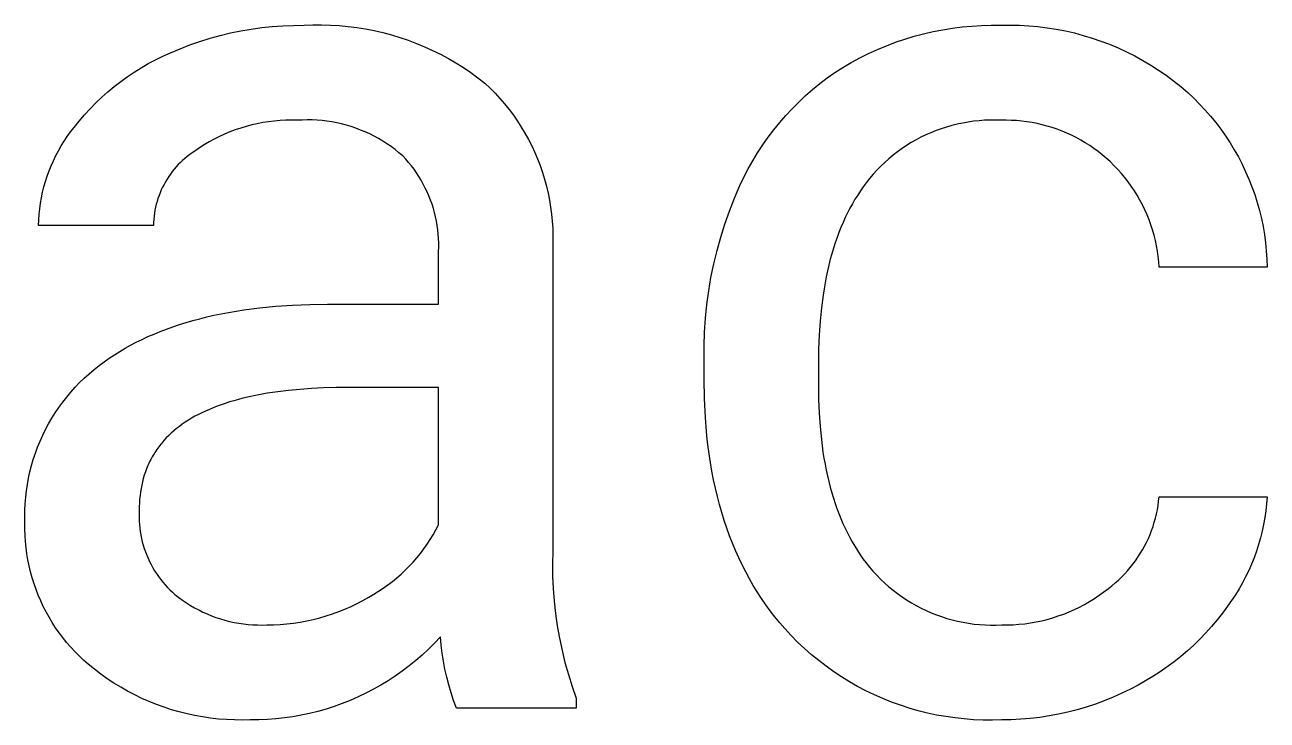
# Model space of a CAD drawing. Header units: millimetres. Extents: x 1348 to 6197, y -150 to 3238.
# Drawn here: x 6046.18 to 6094.04, y 278.95 to 305.74 of the extents above; entities that cross this region are included whole.
import ezdxf

# ---------------------------------------------------------------- set-up
doc = ezdxf.new("R2010")
doc.units = ezdxf.units.MM
doc.header["$MEASUREMENT"] = 0
doc.layers.add('Domyślny', color=7, linetype='Continuous', true_color=0x000000)

msp = doc.modelspace()

# ---------------------------------------------------------------- linework, layer by layer
at = {"layer": 'Domyślny'}
for p, q in [((6053.703, 305.328), (6054.099, 305.423)), ((6054.099, 305.423), (6054.498, 305.505)), ((6054.498, 305.505), (6054.9, 305.574)), ((6054.9, 305.574), (6055.303, 305.63)), ((6055.303, 305.63), (6055.708, 305.672)), ((6055.708, 305.672), (6056.115, 305.701)), ((6056.115, 305.701), (6056.522, 305.716)), ((6056.522, 305.716), (6056.93, 305.718)), ((6056.93, 305.718), (6057.269, 305.733)), ((6057.269, 305.733), (6057.61, 305.736)), ((6057.61, 305.736), (6057.95, 305.727)), ((6057.95, 305.727), (6058.29, 305.707)), ((6058.29, 305.707), (6058.628, 305.676)), ((6058.628, 305.676), (6058.966, 305.633)), ((6058.966, 305.633), (6059.302, 305.58)), ((6059.302, 305.58), (6059.636, 305.514)), ((6059.636, 305.514), (6059.968, 305.438)), ((6059.968, 305.438), (6060.297, 305.351)), ((6080.438, 305.295), (6080.802, 305.392)), ((6080.802, 305.392), (6081.168, 305.476)), ((6081.168, 305.476), (6081.538, 305.549)), ((6081.538, 305.549), (6081.909, 305.608)), ((6081.909, 305.608), (6082.283, 305.655)), ((6082.283, 305.655), (6082.657, 305.69)), ((6082.657, 305.69), (6083.033, 305.712)), ((6083.033, 305.712), (6083.409, 305.722)), ((6083.409, 305.722), (6083.785, 305.718)), ((6083.785, 305.718), (6084.141, 305.724)), ((6084.141, 305.724), (6084.497, 305.718)), ((6084.497, 305.718), (6084.853, 305.699)), ((6084.853, 305.699), (6085.208, 305.668)), ((6085.208, 305.668), (6085.561, 305.625)), ((6085.561, 305.625), (6085.913, 305.569)), ((6085.913, 305.569), (6086.263, 305.502)), ((6086.263, 305.502), (6086.61, 305.422)), ((6086.61, 305.422), (6086.954, 305.331)), ((6052.156, 304.818), (6052.536, 304.964)), ((6052.536, 304.964), (6052.921, 305.098)), ((6052.921, 305.098), (6053.31, 305.22)), ((6053.31, 305.22), (6053.703, 305.328)), ((6060.297, 305.351), (6060.622, 305.253)), ((6060.622, 305.253), (6060.945, 305.143)), ((6060.945, 305.143), (6061.263, 305.023)), ((6061.263, 305.023), (6061.577, 304.893)), ((6061.577, 304.893), (6061.887, 304.752)), ((6079.022, 304.788), (6079.369, 304.933)), ((6079.369, 304.933), (6079.721, 305.065)), ((6079.721, 305.065), (6080.078, 305.186)), ((6080.078, 305.186), (6080.438, 305.295)), ((6086.954, 305.331), (6087.295, 305.228)), ((6087.295, 305.228), (6087.632, 305.113)), ((6087.632, 305.113), (6087.964, 304.986)), ((6087.964, 304.986), (6088.293, 304.849)), ((6051.208, 304.39), (6051.492, 304.529)), ((6051.492, 304.529), (6051.781, 304.659)), ((6051.781, 304.659), (6052.156, 304.818)), ((6061.887, 304.752), (6062.192, 304.601)), ((6062.192, 304.601), (6062.491, 304.439)), ((6062.491, 304.439), (6062.785, 304.268)), ((6078.011, 304.286), (6078.342, 304.465)), ((6078.342, 304.465), (6078.679, 304.632)), ((6078.679, 304.632), (6079.022, 304.788)), ((6088.293, 304.849), (6088.616, 304.7)), ((6088.616, 304.7), (6088.934, 304.539)), ((6088.934, 304.539), (6089.246, 304.368)), ((6050.386, 303.914), (6050.654, 304.082)), ((6050.654, 304.082), (6050.929, 304.241)), ((6050.929, 304.241), (6051.208, 304.39)), ((6062.785, 304.268), (6063.073, 304.087)), ((6063.073, 304.087), (6063.355, 303.896)), ((6077.385, 303.898), (6077.686, 304.096)), ((6077.686, 304.096), (6078.011, 304.286)), ((6089.246, 304.368), (6089.553, 304.187)), ((6089.553, 304.187), (6089.852, 303.994)), ((6089.852, 303.994), (6090.145, 303.792)), ((6049.617, 303.358), (6049.867, 303.552)), ((6049.867, 303.552), (6050.123, 303.738)), ((6050.123, 303.738), (6050.386, 303.914)), ((6063.355, 303.896), (6063.631, 303.696)), ((6063.631, 303.696), (6063.899, 303.487)), ((6063.899, 303.487), (6064.099, 303.298)), ((6076.526, 303.245), (6076.805, 303.472)), ((6076.805, 303.472), (6077.091, 303.69)), ((6077.091, 303.69), (6077.385, 303.898)), ((6090.145, 303.792), (6090.431, 303.58)), ((6090.431, 303.58), (6090.71, 303.358)), ((6049.137, 302.945), (6049.373, 303.156)), ((6049.373, 303.156), (6049.617, 303.358)), ((6064.099, 303.298), (6064.292, 303.101)), ((6064.292, 303.101), (6064.479, 302.899)), ((6075.992, 302.762), (6076.255, 303.008)), ((6076.255, 303.008), (6076.526, 303.245)), ((6090.71, 303.358), (6090.98, 303.126)), ((6090.98, 303.126), (6091.212, 302.91)), ((6048.473, 302.267), (6048.687, 302.501)), ((6048.687, 302.501), (6048.908, 302.727)), ((6048.908, 302.727), (6049.137, 302.945)), ((6064.479, 302.899), (6064.658, 302.69)), ((6064.658, 302.69), (6064.831, 302.475)), ((6075.492, 302.244), (6075.738, 302.507)), ((6075.738, 302.507), (6075.992, 302.762)), ((6091.212, 302.91), (6091.436, 302.686)), ((6091.436, 302.686), (6091.652, 302.454)), ((6048.07, 301.779), (6048.267, 302.026)), ((6048.267, 302.026), (6048.473, 302.267)), ((6055.786, 302.029), (6055.567, 302.003)), ((6056.006, 302.048), (6055.786, 302.029)), ((6056.227, 302.06), (6056.006, 302.048)), ((6056.448, 302.063), (6056.227, 302.06)), ((6056.669, 302.06), (6056.448, 302.063)), ((6056.86, 302.07), (6056.669, 302.06)), ((6057.052, 302.074), (6056.86, 302.07)), ((6057.243, 302.072), (6057.052, 302.074)), ((6057.435, 302.062), (6057.243, 302.072)), ((6057.625, 302.046), (6057.435, 302.062)), ((6057.816, 302.024), (6057.625, 302.046)), ((6058.005, 301.995), (6057.816, 302.024)), ((6064.831, 302.475), (6064.996, 302.255)), ((6064.996, 302.255), (6065.153, 302.028)), ((6065.153, 302.028), (6065.302, 301.797)), ((6075.256, 301.972), (6075.492, 302.244)), ((6082.724, 302.02), (6082.513, 301.99)), ((6082.936, 302.043), (6082.724, 302.02)), ((6083.148, 302.058), (6082.936, 302.043)), ((6083.36, 302.066), (6083.148, 302.058)), ((6083.573, 302.066), (6083.36, 302.066)), ((6083.785, 302.06), (6083.573, 302.066)), ((6083.986, 302.062), (6083.785, 302.06)), ((6084.186, 302.057), (6083.986, 302.062)), ((6084.386, 302.045), (6084.186, 302.057)), ((6084.585, 302.027), (6084.386, 302.045)), ((6084.784, 302.002), (6084.585, 302.027)), ((6091.652, 302.454), (6091.86, 302.216)), ((6091.86, 302.216), (6092.06, 301.97)), ((6047.812, 301.435), (6047.938, 301.609)), ((6047.938, 301.609), (6048.07, 301.779)), ((6054.076, 301.611), (6053.872, 301.526)), ((6054.282, 301.689), (6054.076, 301.611)), ((6054.492, 301.759), (6054.282, 301.689)), ((6054.703, 301.823), (6054.492, 301.759)), ((6054.917, 301.879), (6054.703, 301.823)), ((6055.132, 301.928), (6054.917, 301.879)), ((6055.349, 301.969), (6055.132, 301.928)), ((6055.567, 302.003), (6055.349, 301.969)), ((6058.193, 301.959), (6058.005, 301.995)), ((6058.38, 301.917), (6058.193, 301.959)), ((6058.566, 301.869), (6058.38, 301.917)), ((6058.749, 301.814), (6058.566, 301.869)), ((6058.931, 301.752), (6058.749, 301.814)), ((6059.11, 301.685), (6058.931, 301.752)), ((6059.287, 301.611), (6059.11, 301.685)), ((6059.461, 301.532), (6059.287, 301.611)), ((6059.633, 301.446), (6059.461, 301.532)), ((6065.302, 301.797), (6065.444, 301.561)), ((6065.444, 301.561), (6065.577, 301.32)), ((6074.812, 301.405), (6075.029, 301.692)), ((6075.029, 301.692), (6075.256, 301.972)), ((6081.086, 301.581), (6080.891, 301.495)), ((6081.283, 301.661), (6081.086, 301.581)), ((6081.483, 301.733), (6081.283, 301.661)), ((6081.685, 301.799), (6081.483, 301.733)), ((6081.89, 301.857), (6081.685, 301.799)), ((6082.096, 301.909), (6081.89, 301.857)), ((6082.304, 301.953), (6082.096, 301.909)), ((6082.513, 301.99), (6082.304, 301.953)), ((6084.982, 301.97), (6084.784, 302.002)), ((6085.178, 301.932), (6084.982, 301.97)), ((6085.373, 301.887), (6085.178, 301.932)), ((6085.567, 301.835), (6085.373, 301.887)), ((6085.759, 301.777), (6085.567, 301.835)), ((6085.948, 301.712), (6085.759, 301.777)), ((6086.135, 301.641), (6085.948, 301.712)), ((6086.32, 301.563), (6086.135, 301.641)), ((6086.502, 301.48), (6086.32, 301.563)), ((6092.06, 301.97), (6092.252, 301.718)), ((6092.252, 301.718), (6092.434, 301.459)), ((6047.472, 300.887), (6047.579, 301.073)), ((6047.579, 301.073), (6047.693, 301.256)), ((6047.693, 301.256), (6047.812, 301.435)), ((6053.089, 301.118), (6052.903, 301)), ((6053.279, 301.23), (6053.089, 301.118)), ((6053.473, 301.336), (6053.279, 301.23)), ((6053.671, 301.434), (6053.473, 301.336)), ((6053.872, 301.526), (6053.671, 301.434)), ((6059.801, 301.354), (6059.633, 301.446)), ((6059.966, 301.257), (6059.801, 301.354)), ((6060.127, 301.154), (6059.966, 301.257)), ((6060.285, 301.045), (6060.127, 301.154)), ((6065.577, 301.32), (6065.702, 301.074)), ((6065.702, 301.074), (6065.818, 300.825)), ((6074.407, 300.809), (6074.604, 301.111)), ((6074.604, 301.111), (6074.812, 301.405)), ((6080.146, 301.086), (6079.969, 300.967)), ((6080.327, 301.198), (6080.146, 301.086)), ((6080.512, 301.303), (6080.327, 301.198)), ((6080.7, 301.403), (6080.512, 301.303)), ((6080.891, 301.495), (6080.7, 301.403)), ((6086.681, 301.39), (6086.502, 301.48)), ((6086.857, 301.294), (6086.681, 301.39)), ((6087.03, 301.193), (6086.857, 301.294)), ((6087.199, 301.085), (6087.03, 301.193)), ((6087.364, 300.972), (6087.199, 301.085)), ((6092.434, 301.459), (6092.608, 301.194)), ((6092.608, 301.194), (6092.772, 300.923)), ((6047.278, 300.503), (6047.372, 300.697)), ((6047.372, 300.697), (6047.472, 300.887)), ((6052.343, 300.593), (6052.255, 300.515)), ((6052.434, 300.669), (6052.343, 300.593)), ((6052.527, 300.741), (6052.434, 300.669)), ((6052.623, 300.809), (6052.527, 300.741)), ((6052.72, 300.875), (6052.623, 300.809)), ((6052.903, 301), (6052.72, 300.875)), ((6060.439, 300.931), (6060.285, 301.045)), ((6060.589, 300.812), (6060.439, 300.931)), ((6060.735, 300.687), (6060.589, 300.812)), ((6060.85, 300.564), (6060.735, 300.687)), ((6065.818, 300.825), (6065.926, 300.571)), ((6074.221, 300.502), (6074.407, 300.809)), ((6079.465, 300.577), (6079.306, 300.436)), ((6079.629, 300.713), (6079.465, 300.577)), ((6079.797, 300.843), (6079.629, 300.713)), ((6079.969, 300.967), (6079.797, 300.843)), ((6087.525, 300.854), (6087.364, 300.972)), ((6087.682, 300.73), (6087.525, 300.854)), ((6087.835, 300.6), (6087.682, 300.73)), ((6087.984, 300.466), (6087.835, 300.6)), ((6092.772, 300.923), (6092.928, 300.647)), ((6092.928, 300.647), (6093.073, 300.366)), ((6047.038, 299.905), (6047.111, 300.107)), ((6047.111, 300.107), (6047.191, 300.307)), ((6047.191, 300.307), (6047.278, 300.503)), ((6051.931, 300.174), (6051.857, 300.082)), ((6052.007, 300.263), (6051.931, 300.174)), ((6052.087, 300.35), (6052.007, 300.263)), ((6052.17, 300.434), (6052.087, 300.35)), ((6052.255, 300.515), (6052.17, 300.434)), ((6060.96, 300.436), (6060.85, 300.564)), ((6061.066, 300.305), (6060.96, 300.436)), ((6061.168, 300.171), (6061.066, 300.305)), ((6061.265, 300.033), (6061.168, 300.171)), ((6065.926, 300.571), (6066.026, 300.315)), ((6066.026, 300.315), (6066.116, 300.054)), ((6073.879, 299.868), (6074.045, 300.187)), ((6074.045, 300.187), (6074.221, 300.502)), ((6079.004, 300.137), (6078.86, 299.98)), ((6079.152, 300.289), (6079.004, 300.137)), ((6079.306, 300.436), (6079.152, 300.289)), ((6088.134, 300.32), (6087.984, 300.466)), ((6088.279, 300.17), (6088.134, 300.32)), ((6088.419, 300.014), (6088.279, 300.17)), ((6093.073, 300.366), (6093.209, 300.079)), ((6046.912, 299.494), (6046.971, 299.701)), ((6046.971, 299.701), (6047.038, 299.905)), ((6051.594, 299.692), (6051.537, 299.589)), ((6051.655, 299.793), (6051.594, 299.692)), ((6051.719, 299.891), (6051.655, 299.793)), ((6051.786, 299.988), (6051.719, 299.891)), ((6051.857, 300.082), (6051.786, 299.988)), ((6061.357, 299.891), (6061.265, 300.033)), ((6061.444, 299.747), (6061.357, 299.891)), ((6061.527, 299.6), (6061.444, 299.747)), ((6066.116, 300.054), (6066.197, 299.791)), ((6066.197, 299.791), (6066.27, 299.526)), ((6073.725, 299.542), (6073.879, 299.868)), ((6078.59, 299.651), (6078.477, 299.499)), ((6078.722, 299.818), (6078.59, 299.651)), ((6078.86, 299.98), (6078.722, 299.818)), ((6088.553, 299.854), (6088.419, 300.014)), ((6088.681, 299.689), (6088.553, 299.854)), ((6088.804, 299.519), (6088.681, 299.689)), ((6093.209, 300.079), (6093.335, 299.789)), ((6093.335, 299.789), (6093.451, 299.494)), ((6046.816, 299.075), (6046.861, 299.285)), ((6046.861, 299.285), (6046.912, 299.494)), ((6051.344, 299.159), (6051.305, 299.048)), ((6051.387, 299.269), (6051.344, 299.159)), ((6051.433, 299.377), (6051.387, 299.269)), ((6051.483, 299.484), (6051.433, 299.377)), ((6051.537, 299.589), (6051.483, 299.484)), ((6061.604, 299.45), (6061.527, 299.6)), ((6061.677, 299.298), (6061.604, 299.45)), ((6061.744, 299.143), (6061.677, 299.298)), ((6061.805, 298.986), (6061.744, 299.143)), ((6066.27, 299.526), (6066.333, 299.258)), ((6066.333, 299.258), (6066.387, 298.988)), ((6073.515, 299.055), (6073.725, 299.542)), ((6078.261, 299.181), (6078.158, 299.016)), ((6078.367, 299.342), (6078.261, 299.181)), ((6078.477, 299.499), (6078.367, 299.342)), ((6088.92, 299.346), (6088.804, 299.519)), ((6089.031, 299.169), (6088.92, 299.346)), ((6089.135, 298.987), (6089.031, 299.169)), ((6093.451, 299.494), (6093.557, 299.195)), ((6093.557, 299.195), (6093.653, 298.893)), ((6046.749, 298.651), (6046.779, 298.863)), ((6046.779, 298.863), (6046.816, 299.075)), ((6051.21, 298.708), (6051.187, 298.593)), ((6051.238, 298.822), (6051.21, 298.708)), ((6051.27, 298.936), (6051.238, 298.822)), ((6051.305, 299.048), (6051.27, 298.936)), ((6061.862, 298.827), (6061.805, 298.986)), ((6061.913, 298.666), (6061.862, 298.827)), ((6061.958, 298.504), (6061.913, 298.666)), ((6066.387, 298.988), (6066.432, 298.716)), ((6066.432, 298.716), (6066.468, 298.443)), ((6073.321, 298.561), (6073.515, 299.055)), ((6077.963, 298.672), (6077.872, 298.495)), ((6078.059, 298.846), (6077.963, 298.672)), ((6078.158, 299.016), (6078.059, 298.846)), ((6089.233, 298.803), (6089.135, 298.987)), ((6089.324, 298.615), (6089.233, 298.803)), ((6093.653, 298.893), (6093.738, 298.588)), ((6046.703, 298.008), (6046.711, 298.222)), ((6046.711, 298.222), (6046.726, 298.437)), ((6046.726, 298.437), (6046.749, 298.651)), ((6051.139, 298.243), (6051.131, 298.125)), ((6051.151, 298.36), (6051.139, 298.243)), ((6051.167, 298.477), (6051.151, 298.36)), ((6051.187, 298.593), (6051.167, 298.477)), ((6061.998, 298.34), (6061.958, 298.504)), ((6062.033, 298.175), (6061.998, 298.34)), ((6066.468, 298.443), (6066.494, 298.169)), ((6073.144, 298.061), (6073.321, 298.561)), ((6077.783, 298.313), (6077.699, 298.126)), ((6077.872, 298.495), (6077.783, 298.313)), ((6089.409, 298.423), (6089.324, 298.615)), ((6089.487, 298.229), (6089.409, 298.423)), ((6089.558, 298.033), (6089.487, 298.229)), ((6093.738, 298.588), (6093.813, 298.28)), ((6093.813, 298.28), (6093.877, 297.97)), ((6051.127, 298.008), (6046.703, 298.008)), ((6051.131, 298.125), (6051.127, 298.008)), ((6062.061, 298.009), (6062.033, 298.175)), ((6062.084, 297.842), (6062.061, 298.009)), ((6062.102, 297.674), (6062.084, 297.842)), ((6066.494, 298.169), (6066.511, 297.894)), ((6066.511, 297.894), (6066.518, 297.618)), ((6072.984, 297.555), (6073.144, 298.061)), ((6077.54, 297.741), (6077.467, 297.542)), ((6077.618, 297.936), (6077.54, 297.741)), ((6077.699, 298.126), (6077.618, 297.936)), ((6089.623, 297.834), (6089.558, 298.033)), ((6089.68, 297.633), (6089.623, 297.834)), ((6093.877, 297.97), (6093.93, 297.658)), ((6062.113, 297.506), (6062.102, 297.674)), ((6062.119, 297.337), (6062.113, 297.506)), ((6062.12, 297.168), (6062.119, 297.337)), ((6066.518, 297.618), (6066.516, 297.343)), ((6066.516, 297.343), (6066.516, 285.459)), ((6072.842, 297.044), (6072.984, 297.555)), ((6077.396, 297.339), (6077.33, 297.132)), ((6077.467, 297.542), (6077.396, 297.339)), ((6089.73, 297.43), (6089.68, 297.633)), ((6089.773, 297.226), (6089.73, 297.43)), ((6089.809, 297.02), (6089.773, 297.226)), ((6093.93, 297.658), (6093.973, 297.344)), ((6093.973, 297.344), (6094.005, 297.029)), ((6062.114, 297), (6062.12, 297.168)), ((6062.114, 294.97), (6062.114, 297)), ((6072.717, 296.528), (6072.842, 297.044)), ((6077.267, 296.921), (6077.207, 296.705)), ((6077.33, 297.132), (6077.267, 296.921)), ((6089.838, 296.813), (6089.809, 297.02)), ((6089.86, 296.605), (6089.838, 296.813)), ((6094.005, 297.029), (6094.026, 296.713)), ((6072.61, 296.008), (6072.717, 296.528)), ((6077.151, 296.485), (6077.099, 296.261)), ((6077.207, 296.705), (6077.151, 296.485)), ((6089.874, 296.396), (6089.86, 296.605)), ((6094.037, 296.396), (6089.874, 296.396)), ((6094.026, 296.713), (6094.037, 296.396)), ((6072.521, 295.485), (6072.61, 296.008)), ((6077.006, 295.801), (6076.964, 295.564)), ((6077.051, 296.033), (6077.006, 295.801)), ((6077.099, 296.261), (6077.051, 296.033)), ((6072.449, 294.959), (6072.521, 295.485)), ((6076.926, 295.323), (6076.862, 294.829)), ((6076.964, 295.564), (6076.926, 295.323)), ((6054.613, 294.754), (6055.218, 294.832)), ((6055.218, 294.832), (6055.843, 294.893)), ((6055.843, 294.893), (6056.487, 294.936)), ((6056.487, 294.936), (6057.15, 294.962)), ((6057.15, 294.962), (6057.834, 294.97)), ((6057.834, 294.97), (6062.114, 294.97)), ((6072.396, 294.431), (6072.449, 294.959)), ((6076.862, 294.829), (6076.811, 294.318)), ((6052.647, 294.346), (6052.913, 294.417)), ((6052.913, 294.417), (6053.184, 294.484)), ((6053.184, 294.484), (6053.46, 294.547)), ((6053.46, 294.547), (6053.741, 294.605)), ((6053.741, 294.605), (6054.027, 294.659)), ((6054.027, 294.659), (6054.613, 294.754)), ((6072.361, 293.902), (6072.396, 294.431)), ((6051.152, 293.827), (6051.389, 293.924)), ((6051.389, 293.924), (6051.631, 294.017)), ((6051.631, 294.017), (6051.877, 294.106)), ((6051.877, 294.106), (6052.129, 294.19)), ((6052.129, 294.19), (6052.386, 294.27)), ((6052.386, 294.27), (6052.647, 294.346)), ((6072.343, 293.371), (6072.361, 293.902)), ((6076.811, 294.318), (6076.775, 293.79)), ((6050.039, 293.276), (6050.252, 293.394)), ((6050.252, 293.394), (6050.47, 293.509)), ((6050.47, 293.509), (6050.692, 293.619)), ((6050.692, 293.619), (6050.919, 293.725)), ((6050.919, 293.725), (6051.152, 293.827)), ((6076.775, 293.79), (6076.754, 293.245)), ((6049.43, 292.893), (6049.628, 293.025)), ((6049.628, 293.025), (6049.831, 293.152)), ((6049.831, 293.152), (6050.039, 293.276)), ((6072.344, 292.841), (6072.343, 293.371)), ((6076.754, 293.245), (6076.746, 292.684)), ((6048.649, 292.295), (6048.84, 292.456)), ((6048.84, 292.456), (6049.036, 292.61)), ((6049.036, 292.61), (6049.236, 292.757)), ((6049.236, 292.757), (6049.43, 292.893)), ((6072.344, 292.101), (6072.344, 292.841)), ((6076.746, 292.684), (6076.746, 291.855)), ((6048.286, 291.955), (6048.465, 292.128)), ((6048.465, 292.128), (6048.649, 292.295)), ((6072.356, 291.348), (6072.344, 292.101)), ((6047.787, 291.4), (6047.947, 291.59)), ((6047.947, 291.59), (6048.113, 291.776)), ((6048.113, 291.776), (6048.286, 291.955)), ((6055.515, 291.542), (6055.128, 291.472)), ((6055.918, 291.602), (6055.515, 291.542)), ((6056.337, 291.653), (6055.918, 291.602)), ((6056.771, 291.695), (6056.337, 291.653)), ((6057.221, 291.727), (6056.771, 291.695)), ((6057.687, 291.75), (6057.221, 291.727)), ((6058.169, 291.764), (6057.687, 291.75)), ((6058.666, 291.769), (6058.169, 291.764)), ((6062.114, 291.769), (6058.666, 291.769)), ((6062.114, 286.48), (6062.114, 291.769)), ((6076.746, 291.855), (6076.753, 291.308)), ((6047.347, 290.796), (6047.487, 291.002)), ((6047.487, 291.002), (6047.633, 291.203)), ((6047.633, 291.203), (6047.787, 291.4)), ((6053.583, 291.045), (6053.431, 290.986)), ((6053.739, 291.102), (6053.583, 291.045)), ((6053.899, 291.156), (6053.739, 291.102)), ((6054.062, 291.208), (6053.899, 291.156)), ((6054.23, 291.258), (6054.062, 291.208)), ((6054.402, 291.306), (6054.23, 291.258)), ((6054.578, 291.351), (6054.402, 291.306)), ((6054.757, 291.394), (6054.578, 291.351)), ((6055.128, 291.472), (6054.757, 291.394)), ((6072.393, 290.616), (6072.356, 291.348)), ((6076.753, 291.308), (6076.775, 290.777)), ((6047.09, 290.369), (6047.215, 290.585)), ((6047.215, 290.585), (6047.347, 290.796)), ((6052.602, 290.583), (6052.477, 290.508)), ((6052.73, 290.656), (6052.602, 290.583)), ((6052.862, 290.727), (6052.73, 290.656)), ((6052.998, 290.795), (6052.862, 290.727)), ((6053.138, 290.861), (6052.998, 290.795)), ((6053.283, 290.925), (6053.138, 290.861)), ((6053.431, 290.986), (6053.283, 290.925)), ((6072.42, 290.257), (6072.393, 290.616)), ((6076.775, 290.777), (6076.811, 290.262)), ((6046.863, 289.926), (6046.972, 290.15)), ((6046.972, 290.15), (6047.09, 290.369)), ((6051.915, 290.097), (6051.814, 290.008)), ((6052.019, 290.184), (6051.915, 290.097)), ((6052.128, 290.269), (6052.019, 290.184)), ((6052.24, 290.351), (6052.128, 290.269)), ((6052.357, 290.431), (6052.24, 290.351)), ((6052.477, 290.508), (6052.357, 290.431)), ((6072.453, 289.903), (6072.42, 290.257)), ((6076.811, 290.262), (6076.861, 289.763)), ((6046.666, 289.469), (6046.76, 289.699)), ((6046.76, 289.699), (6046.863, 289.926)), ((6051.41, 289.578), (6051.37, 289.528)), ((6051.451, 289.628), (6051.41, 289.578)), ((6051.535, 289.727), (6051.451, 289.628)), ((6051.624, 289.823), (6051.535, 289.727)), ((6051.717, 289.917), (6051.624, 289.823)), ((6051.814, 290.008), (6051.717, 289.917)), ((6072.493, 289.555), (6072.453, 289.903)), ((6076.861, 289.763), (6076.925, 289.28)), ((6046.502, 288.999), (6046.58, 289.235)), ((6046.58, 289.235), (6046.666, 289.469)), ((6051.085, 289.102), (6051.054, 289.046)), ((6051.117, 289.157), (6051.085, 289.102)), ((6051.151, 289.212), (6051.117, 289.157)), ((6051.185, 289.266), (6051.151, 289.212)), ((6051.22, 289.319), (6051.185, 289.266)), ((6051.256, 289.372), (6051.22, 289.319)), ((6051.293, 289.425), (6051.256, 289.372)), ((6051.331, 289.476), (6051.293, 289.425)), ((6051.37, 289.528), (6051.331, 289.476)), ((6072.538, 289.211), (6072.493, 289.555)), ((6072.59, 288.873), (6072.538, 289.211)), ((6076.925, 289.28), (6076.963, 289.045)), ((6046.37, 288.518), (6046.432, 288.76)), ((6046.432, 288.76), (6046.502, 288.999)), ((6050.864, 288.639), (6050.819, 288.517)), ((6050.888, 288.698), (6050.864, 288.639)), ((6050.914, 288.758), (6050.888, 288.698)), ((6050.94, 288.817), (6050.914, 288.758)), ((6050.967, 288.875), (6050.94, 288.817)), ((6050.995, 288.932), (6050.967, 288.875)), ((6051.024, 288.989), (6050.995, 288.932)), ((6051.054, 289.046), (6051.024, 288.989)), ((6072.647, 288.539), (6072.59, 288.873)), ((6076.963, 289.045), (6077.004, 288.813)), ((6077.004, 288.813), (6077.049, 288.585)), ((6046.272, 288.03), (6046.317, 288.275)), ((6046.317, 288.275), (6046.37, 288.518)), ((6050.706, 288.138), (6050.677, 288.008)), ((6050.74, 288.267), (6050.706, 288.138)), ((6050.777, 288.393), (6050.74, 288.267)), ((6050.819, 288.517), (6050.777, 288.393)), ((6072.711, 288.211), (6072.647, 288.539)), ((6072.781, 287.887), (6072.711, 288.211)), ((6077.049, 288.585), (6077.097, 288.362)), ((6077.097, 288.362), (6077.149, 288.142)), ((6077.149, 288.142), (6077.204, 287.927)), ((6046.208, 287.536), (6046.236, 287.784)), ((6046.236, 287.784), (6046.272, 288.03)), ((6050.629, 287.739), (6050.612, 287.601)), ((6050.651, 287.875), (6050.629, 287.739)), ((6050.677, 288.008), (6050.651, 287.875)), ((6072.857, 287.569), (6072.781, 287.887)), ((6077.204, 287.927), (6077.263, 287.715)), ((6077.263, 287.715), (6077.326, 287.507)), ((6046.177, 287.039), (6046.188, 287.288)), ((6046.188, 287.288), (6046.208, 287.536)), ((6050.582, 287.174), (6050.58, 287.027)), ((6050.588, 287.319), (6050.582, 287.174)), ((6050.598, 287.461), (6050.588, 287.319)), ((6050.612, 287.601), (6050.598, 287.461)), ((6072.938, 287.256), (6072.857, 287.569)), ((6073.026, 286.948), (6072.938, 287.256)), ((6077.326, 287.507), (6077.392, 287.304)), ((6077.392, 287.304), (6077.462, 287.104)), ((6089.807, 287.056), (6089.835, 287.22)), ((6089.835, 287.22), (6089.857, 287.384)), ((6089.857, 287.384), (6089.874, 287.549)), ((6089.874, 287.549), (6094.037, 287.549)), ((6094.016, 287.283), (6093.986, 287.018)), ((6094.037, 287.549), (6094.016, 287.283)), ((6046.175, 286.79), (6046.177, 287.039)), ((6046.181, 286.541), (6046.175, 286.79)), ((6050.58, 287.027), (6050.575, 286.892)), ((6050.575, 286.892), (6050.575, 286.757)), ((6050.575, 286.757), (6050.58, 286.622)), ((6073.12, 286.644), (6073.026, 286.948)), ((6077.462, 287.104), (6077.535, 286.909)), ((6077.535, 286.909), (6077.612, 286.717)), ((6077.612, 286.717), (6077.692, 286.529)), ((6089.69, 286.573), (6089.734, 286.733)), ((6089.734, 286.733), (6089.773, 286.894)), ((6089.773, 286.894), (6089.807, 287.056)), ((6093.947, 286.754), (6093.899, 286.491)), ((6093.986, 287.018), (6093.947, 286.754)), ((6046.18, 286.304), (6046.181, 286.541)), ((6046.187, 286.068), (6046.18, 286.304)), ((6050.58, 286.622), (6050.588, 286.488)), ((6050.588, 286.488), (6050.602, 286.353)), ((6050.602, 286.353), (6050.62, 286.22)), ((6050.62, 286.22), (6050.642, 286.087)), ((6061.906, 286.097), (6062.013, 286.287)), ((6062.013, 286.287), (6062.114, 286.48)), ((6073.22, 286.346), (6073.12, 286.644)), ((6073.327, 286.053), (6073.22, 286.346)), ((6077.692, 286.529), (6077.776, 286.345)), ((6077.776, 286.345), (6077.864, 286.166)), ((6089.525, 286.104), (6089.585, 286.259)), ((6089.585, 286.259), (6089.64, 286.415)), ((6089.64, 286.415), (6089.69, 286.573)), ((6093.843, 286.23), (6093.778, 285.971)), ((6093.899, 286.491), (6093.843, 286.23)), ((6046.201, 285.831), (6046.187, 286.068)), ((6046.224, 285.596), (6046.201, 285.831)), ((6050.642, 286.087), (6050.669, 285.954)), ((6050.669, 285.954), (6050.701, 285.823)), ((6050.701, 285.823), (6050.736, 285.693)), ((6061.672, 285.728), (6061.792, 285.91)), ((6061.792, 285.91), (6061.906, 286.097)), ((6073.439, 285.765), (6073.327, 286.053)), ((6073.557, 285.482), (6073.439, 285.765)), ((6077.864, 286.166), (6077.955, 285.99)), ((6077.955, 285.99), (6078.05, 285.818)), ((6078.05, 285.818), (6078.148, 285.65)), ((6089.314, 285.654), (6089.39, 285.802)), ((6089.39, 285.802), (6089.46, 285.952)), ((6089.46, 285.952), (6089.525, 286.104)), ((6093.778, 285.971), (6093.704, 285.715)), ((6046.255, 285.361), (6046.224, 285.596)), ((6046.294, 285.127), (6046.255, 285.361)), ((6050.736, 285.693), (6050.776, 285.564)), ((6050.776, 285.564), (6050.821, 285.437)), ((6050.821, 285.437), (6050.87, 285.311)), ((6050.87, 285.311), (6050.922, 285.186)), ((6061.276, 285.206), (6061.414, 285.376)), ((6061.414, 285.376), (6061.546, 285.549)), ((6061.546, 285.549), (6061.672, 285.728)), ((6066.516, 285.459), (6066.505, 284.978)), ((6073.681, 285.204), (6073.557, 285.482)), ((6078.148, 285.65), (6078.25, 285.487)), ((6078.25, 285.487), (6078.356, 285.327)), ((6078.356, 285.327), (6078.465, 285.171)), ((6089.059, 285.228), (6089.149, 285.367)), ((6089.149, 285.367), (6089.234, 285.509)), ((6089.234, 285.509), (6089.314, 285.654)), ((6093.622, 285.461), (6093.531, 285.21)), ((6093.704, 285.715), (6093.622, 285.461)), ((6046.341, 284.895), (6046.294, 285.127)), ((6046.396, 284.665), (6046.341, 284.895)), ((6050.922, 285.186), (6050.979, 285.064)), ((6050.979, 285.064), (6051.041, 284.944)), ((6051.041, 284.944), (6051.106, 284.826)), ((6051.106, 284.826), (6051.175, 284.71)), ((6060.829, 284.727), (6060.984, 284.882)), ((6060.984, 284.882), (6061.133, 285.041)), ((6061.133, 285.041), (6061.276, 285.206)), ((6066.505, 284.978), (6066.51, 284.498)), ((6073.812, 284.931), (6073.681, 285.204)), ((6073.948, 284.664), (6073.812, 284.931)), ((6078.465, 285.171), (6078.578, 285.019)), ((6078.578, 285.019), (6078.711, 284.852)), ((6078.711, 284.852), (6078.85, 284.69)), ((6088.654, 284.703), (6088.762, 284.829)), ((6088.762, 284.829), (6088.865, 284.959)), ((6088.865, 284.959), (6088.964, 285.091)), ((6088.964, 285.091), (6089.059, 285.228)), ((6093.432, 284.962), (6093.325, 284.718)), ((6093.531, 285.21), (6093.432, 284.962)), ((6046.458, 284.436), (6046.396, 284.665)), ((6046.529, 284.21), (6046.458, 284.436)), ((6051.175, 284.71), (6051.248, 284.596)), ((6051.248, 284.596), (6051.324, 284.485)), ((6051.324, 284.485), (6051.405, 284.377)), ((6051.405, 284.377), (6051.489, 284.271)), ((6060.337, 284.295), (6060.506, 284.434)), ((6060.506, 284.434), (6060.67, 284.578)), ((6060.67, 284.578), (6060.829, 284.727)), ((6066.51, 284.498), (6066.531, 284.018)), ((6074.091, 284.401), (6073.948, 284.664)), ((6074.239, 284.143), (6074.091, 284.401)), ((6078.85, 284.69), (6078.995, 284.533)), ((6078.995, 284.533), (6079.145, 284.381)), ((6079.145, 284.381), (6079.301, 284.234)), ((6088.183, 284.237), (6088.307, 284.348)), ((6088.307, 284.348), (6088.426, 284.462)), ((6088.426, 284.462), (6088.542, 284.581)), ((6088.542, 284.581), (6088.654, 284.703)), ((6093.209, 284.477), (6093.086, 284.241)), ((6093.325, 284.718), (6093.209, 284.477)), ((6046.607, 283.987), (6046.529, 284.21)), ((6046.692, 283.766), (6046.607, 283.987)), ((6051.489, 284.271), (6051.576, 284.168)), ((6051.576, 284.168), (6051.667, 284.068)), ((6051.667, 284.068), (6051.761, 283.972)), ((6051.761, 283.972), (6051.859, 283.878)), ((6051.859, 283.878), (6051.959, 283.788)), ((6059.617, 283.801), (6059.803, 283.916)), ((6059.803, 283.916), (6059.985, 284.036)), ((6059.985, 284.036), (6060.163, 284.163)), ((6060.163, 284.163), (6060.337, 284.295)), ((6066.531, 284.018), (6066.567, 283.539)), ((6074.394, 283.89), (6074.239, 284.143)), ((6074.555, 283.643), (6074.394, 283.89)), ((6079.301, 284.234), (6079.461, 284.092)), ((6079.461, 284.092), (6079.626, 283.956)), ((6079.626, 283.956), (6079.796, 283.826)), ((6079.796, 283.826), (6079.97, 283.702)), ((6087.57, 283.764), (6087.75, 283.893)), ((6087.75, 283.893), (6087.925, 284.029)), ((6087.925, 284.029), (6088.056, 284.131)), ((6088.056, 284.131), (6088.183, 284.237)), ((6092.954, 284.008), (6092.815, 283.781)), ((6093.086, 284.241), (6092.954, 284.008)), ((6046.786, 283.548), (6046.692, 283.766)), ((6046.886, 283.334), (6046.786, 283.548)), ((6051.959, 283.788), (6052.103, 283.677)), ((6052.103, 283.677), (6052.25, 283.57)), ((6052.25, 283.57), (6052.4, 283.469)), ((6052.4, 283.469), (6052.554, 283.373)), ((6052.554, 283.373), (6052.712, 283.282)), ((6058.744, 283.335), (6058.976, 283.447)), ((6058.976, 283.447), (6059.203, 283.566)), ((6059.203, 283.566), (6059.427, 283.693)), ((6059.427, 283.693), (6059.617, 283.801)), ((6066.567, 283.539), (6066.62, 283.061)), ((6074.721, 283.4), (6074.555, 283.643)), ((6074.894, 283.163), (6074.721, 283.4)), ((6079.97, 283.702), (6080.148, 283.584)), ((6080.148, 283.584), (6080.33, 283.472)), ((6080.33, 283.472), (6080.516, 283.367)), ((6080.516, 283.367), (6080.706, 283.268)), ((6086.808, 283.309), (6087.004, 283.413)), ((6087.004, 283.413), (6087.197, 283.523)), ((6087.197, 283.523), (6087.385, 283.64)), ((6087.385, 283.64), (6087.57, 283.764)), ((6092.669, 283.558), (6092.515, 283.34)), ((6092.815, 283.781), (6092.669, 283.558)), ((6046.994, 283.123), (6046.886, 283.334)), ((6047.109, 282.916), (6046.994, 283.123)), ((6047.231, 282.713), (6047.109, 282.916)), ((6052.712, 283.282), (6052.872, 283.197)), ((6052.872, 283.197), (6053.035, 283.117)), ((6053.035, 283.117), (6053.201, 283.043)), ((6053.201, 283.043), (6053.369, 282.974)), ((6053.369, 282.974), (6053.539, 282.912)), ((6053.539, 282.912), (6053.712, 282.855)), ((6057.288, 282.831), (6057.537, 282.894)), ((6057.537, 282.894), (6057.784, 282.966)), ((6057.784, 282.966), (6058.029, 283.046)), ((6058.029, 283.046), (6058.27, 283.135)), ((6058.27, 283.135), (6058.509, 283.231)), ((6058.509, 283.231), (6058.744, 283.335)), ((6066.62, 283.061), (6066.688, 282.586)), ((6075.073, 282.93), (6074.894, 283.163)), ((6075.258, 282.703), (6075.073, 282.93)), ((6080.706, 283.268), (6080.899, 283.175)), ((6080.899, 283.175), (6081.094, 283.09)), ((6081.094, 283.09), (6081.293, 283.011)), ((6081.293, 283.011), (6081.494, 282.939)), ((6081.494, 282.939), (6081.698, 282.874)), ((6081.698, 282.874), (6081.904, 282.816)), ((6085.567, 282.836), (6085.78, 282.897)), ((6085.78, 282.897), (6085.991, 282.965)), ((6085.991, 282.965), (6086.2, 283.04)), ((6086.2, 283.04), (6086.406, 283.123)), ((6086.406, 283.123), (6086.609, 283.213)), ((6086.609, 283.213), (6086.808, 283.309)), ((6092.318, 283.073), (6092.113, 282.813)), ((6092.515, 283.34), (6092.318, 283.073)), ((6047.36, 282.515), (6047.231, 282.713)), ((6047.495, 282.32), (6047.36, 282.515)), ((6053.712, 282.855), (6053.886, 282.804)), ((6053.886, 282.804), (6054.062, 282.759)), ((6054.062, 282.759), (6054.24, 282.72)), ((6054.24, 282.72), (6054.418, 282.688)), ((6054.418, 282.688), (6054.598, 282.661)), ((6054.598, 282.661), (6054.778, 282.641)), ((6054.778, 282.641), (6054.959, 282.627)), ((6054.959, 282.627), (6055.141, 282.619)), ((6055.141, 282.619), (6055.322, 282.617)), ((6055.322, 282.617), (6055.504, 282.621)), ((6055.504, 282.621), (6055.761, 282.626)), ((6055.761, 282.626), (6056.018, 282.639)), ((6056.018, 282.639), (6056.274, 282.66)), ((6056.274, 282.66), (6056.53, 282.69)), ((6056.53, 282.69), (6056.784, 282.729)), ((6056.784, 282.729), (6057.037, 282.775)), ((6057.037, 282.775), (6057.288, 282.831)), ((6066.688, 282.586), (6066.771, 282.112)), ((6075.449, 282.48), (6075.258, 282.703)), ((6075.694, 282.216), (6075.449, 282.48)), ((6081.904, 282.816), (6082.112, 282.765)), ((6082.112, 282.765), (6082.321, 282.722)), ((6082.321, 282.722), (6082.532, 282.685)), ((6082.532, 282.685), (6082.743, 282.656)), ((6082.743, 282.656), (6082.956, 282.635)), ((6082.956, 282.635), (6083.169, 282.62)), ((6083.169, 282.62), (6083.383, 282.613)), ((6083.383, 282.613), (6083.597, 282.614)), ((6083.597, 282.614), (6083.81, 282.621)), ((6083.81, 282.621), (6084.032, 282.621)), ((6084.032, 282.621), (6084.254, 282.629)), ((6084.254, 282.629), (6084.475, 282.645)), ((6084.475, 282.645), (6084.696, 282.668)), ((6084.696, 282.668), (6084.916, 282.698)), ((6084.916, 282.698), (6085.134, 282.737)), ((6085.134, 282.737), (6085.351, 282.782)), ((6085.351, 282.782), (6085.567, 282.836)), ((6091.899, 282.56), (6091.677, 282.314)), ((6092.113, 282.813), (6091.899, 282.56)), ((6047.638, 282.131), (6047.495, 282.32)), ((6047.786, 281.947), (6047.638, 282.131)), ((6047.941, 281.767), (6047.786, 281.947)), ((6061.96, 281.918), (6061.726, 281.686)), ((6062.186, 282.157), (6061.96, 281.918)), ((6062.214, 281.845), (6062.186, 282.157)), ((6066.771, 282.112), (6066.871, 281.642)), ((6075.948, 281.96), (6075.694, 282.216)), ((6076.21, 281.713), (6075.948, 281.96)), ((6091.448, 282.075), (6091.21, 281.844)), ((6091.677, 282.314), (6091.448, 282.075)), ((6048.102, 281.594), (6047.941, 281.767)), ((6048.268, 281.425), (6048.102, 281.594)), ((6061.484, 281.462), (6061.235, 281.247)), ((6061.726, 281.686), (6061.484, 281.462)), ((6062.252, 281.535), (6062.214, 281.845)), ((6062.301, 281.226), (6062.252, 281.535)), ((6066.871, 281.642), (6066.985, 281.176)), ((6076.481, 281.474), (6076.21, 281.713)), ((6076.76, 281.246), (6076.481, 281.474)), ((6090.965, 281.621), (6090.713, 281.407)), ((6091.21, 281.844), (6090.965, 281.621)), ((6048.441, 281.263), (6048.268, 281.425)), ((6048.618, 281.106), (6048.441, 281.263)), ((6048.856, 280.912), (6048.618, 281.106)), ((6060.979, 281.04), (6060.717, 280.841)), ((6061.235, 281.247), (6060.979, 281.04)), ((6062.36, 280.918), (6062.301, 281.226)), ((6066.985, 281.176), (6067.115, 280.713)), ((6077.046, 281.026), (6076.76, 281.246)), ((6077.339, 280.817), (6077.046, 281.026)), ((6090.187, 281.003), (6089.915, 280.814)), ((6090.453, 281.201), (6090.187, 281.003)), ((6090.713, 281.407), (6090.453, 281.201)), ((6049.1, 280.726), (6048.856, 280.912)), ((6049.351, 280.548), (6049.1, 280.726)), ((6049.607, 280.379), (6049.351, 280.548)), ((6060.172, 280.472), (6059.89, 280.301)), ((6060.447, 280.652), (6060.172, 280.472)), ((6060.717, 280.841), (6060.447, 280.652)), ((6062.429, 280.613), (6062.36, 280.918)), ((6062.508, 280.31), (6062.429, 280.613)), ((6067.115, 280.713), (6067.26, 280.255)), ((6077.64, 280.618), (6077.339, 280.817)), ((6077.947, 280.429), (6077.64, 280.618)), ((6089.637, 280.635), (6089.353, 280.464)), ((6089.915, 280.814), (6089.637, 280.635)), ((6049.868, 280.219), (6049.607, 280.379)), ((6050.135, 280.067), (6049.868, 280.219)), ((6050.407, 279.925), (6050.135, 280.067)), ((6059.603, 280.14), (6059.311, 279.988)), ((6059.89, 280.301), (6059.603, 280.14)), ((6062.597, 280.01), (6062.508, 280.31)), ((6062.695, 279.713), (6062.597, 280.01)), ((6067.26, 280.255), (6067.42, 279.802)), ((6078.26, 280.251), (6077.947, 280.429)), ((6078.58, 280.083), (6078.26, 280.251)), ((6078.904, 279.926), (6078.58, 280.083)), ((6088.768, 280.152), (6088.438, 279.99)), ((6089.063, 280.304), (6088.768, 280.152)), ((6089.353, 280.464), (6089.063, 280.304)), ((6050.684, 279.791), (6050.407, 279.925)), ((6050.965, 279.668), (6050.684, 279.791)), ((6051.25, 279.553), (6050.965, 279.668)), ((6051.538, 279.449), (6051.25, 279.553)), ((6058.406, 279.593), (6058.096, 279.482)), ((6058.712, 279.715), (6058.406, 279.593)), ((6059.014, 279.846), (6058.712, 279.715)), ((6059.311, 279.988), (6059.014, 279.846)), ((6062.804, 279.42), (6062.695, 279.713)), ((6067.42, 279.802), (6067.42, 279.42)), ((6079.234, 279.781), (6078.904, 279.926)), ((6079.569, 279.647), (6079.234, 279.781)), ((6079.908, 279.524), (6079.569, 279.647)), ((6080.251, 279.413), (6079.908, 279.524)), ((6087.418, 279.572), (6087.069, 279.457)), ((6087.763, 279.7), (6087.418, 279.572)), ((6088.103, 279.839), (6087.763, 279.7)), ((6088.438, 279.99), (6088.103, 279.839)), ((6051.83, 279.354), (6051.538, 279.449)), ((6052.125, 279.269), (6051.83, 279.354)), ((6052.423, 279.194), (6052.125, 279.269)), ((6052.723, 279.129), (6052.423, 279.194)), ((6053.025, 279.075), (6052.723, 279.129)), ((6053.329, 279.03), (6053.025, 279.075)), ((6056.174, 279.04), (6055.847, 279.004)), ((6056.5, 279.086), (6056.174, 279.04)), ((6056.824, 279.144), (6056.5, 279.086)), ((6057.146, 279.212), (6056.824, 279.144)), ((6057.466, 279.292), (6057.146, 279.212)), ((6057.783, 279.382), (6057.466, 279.292)), ((6058.096, 279.482), (6057.783, 279.382)), ((6067.42, 279.42), (6062.804, 279.42)), ((6080.597, 279.314), (6080.251, 279.413)), ((6080.947, 279.226), (6080.597, 279.314)), ((6081.3, 279.151), (6080.947, 279.226)), ((6081.655, 279.087), (6081.3, 279.151)), ((6082.011, 279.036), (6081.655, 279.087)), ((6082.37, 278.997), (6082.011, 279.036)), ((6085.277, 279.058), (6084.912, 279.016)), ((6085.64, 279.114), (6085.277, 279.058)), ((6086.002, 279.181), (6085.64, 279.114)), ((6086.361, 279.261), (6086.002, 279.181)), ((6086.717, 279.353), (6086.361, 279.261)), ((6087.069, 279.457), (6086.717, 279.353)), ((6053.634, 278.996), (6053.329, 279.03)), ((6053.94, 278.972), (6053.634, 278.996)), ((6054.247, 278.959), (6053.94, 278.972)), ((6054.554, 278.955), (6054.247, 278.959)), ((6054.861, 278.963), (6054.554, 278.955)), ((6055.19, 278.965), (6054.861, 278.963)), ((6055.519, 278.979), (6055.19, 278.965)), ((6055.847, 279.004), (6055.519, 278.979)), ((6082.729, 278.97), (6082.37, 278.997)), ((6083.09, 278.955), (6082.729, 278.97)), ((6083.45, 278.953), (6083.09, 278.955)), ((6083.81, 278.963), (6083.45, 278.953)), ((6084.178, 278.968), (6083.81, 278.963)), ((6084.545, 278.986), (6084.178, 278.968)), ((6084.912, 279.016), (6084.545, 278.986))]:
    msp.add_line(p, q, dxfattribs=at)

doc.saveas('drawing.dxf')
